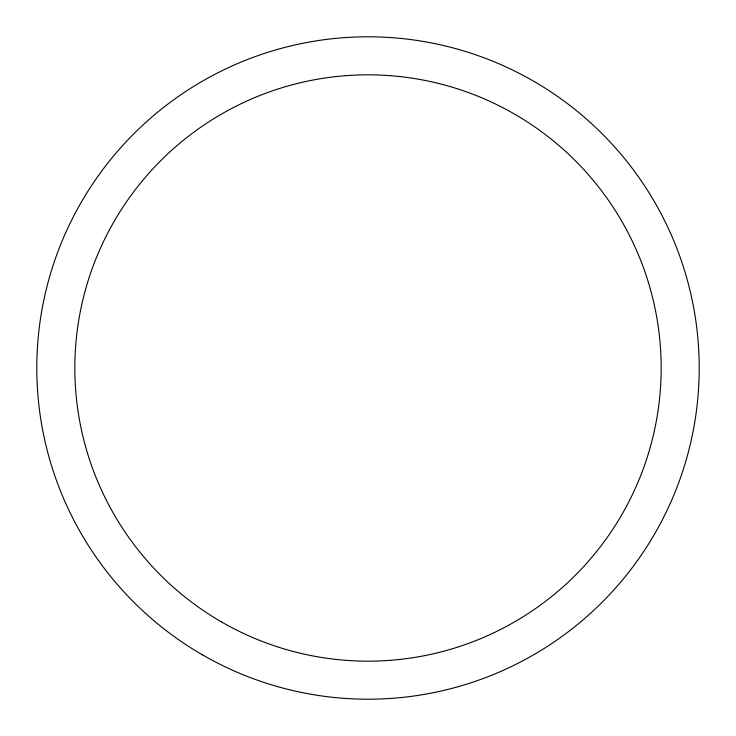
<?xml version="1.0" encoding="UTF-8"?>
<svg xmlns="http://www.w3.org/2000/svg" width="736" height="736" viewBox="0 0 736 736"><rect width="100%" height="100%" fill="white"/><g stroke="black" fill="none" stroke-linecap="round" stroke-linejoin="round"><path stroke-width="1.1" d="M202.4 654.828A331.2 331.2 0 0 0 699.2 368A331.2 331.2 0 0 0 202.4 81.172A331.2 331.2 0 0 0 202.4 654.828M221.416 621.883A293.158 293.158 0 0 0 661.158 368A293.158 293.158 0 0 0 221.416 114.117A293.158 293.158 0 0 0 221.416 621.883"/></g></svg>
